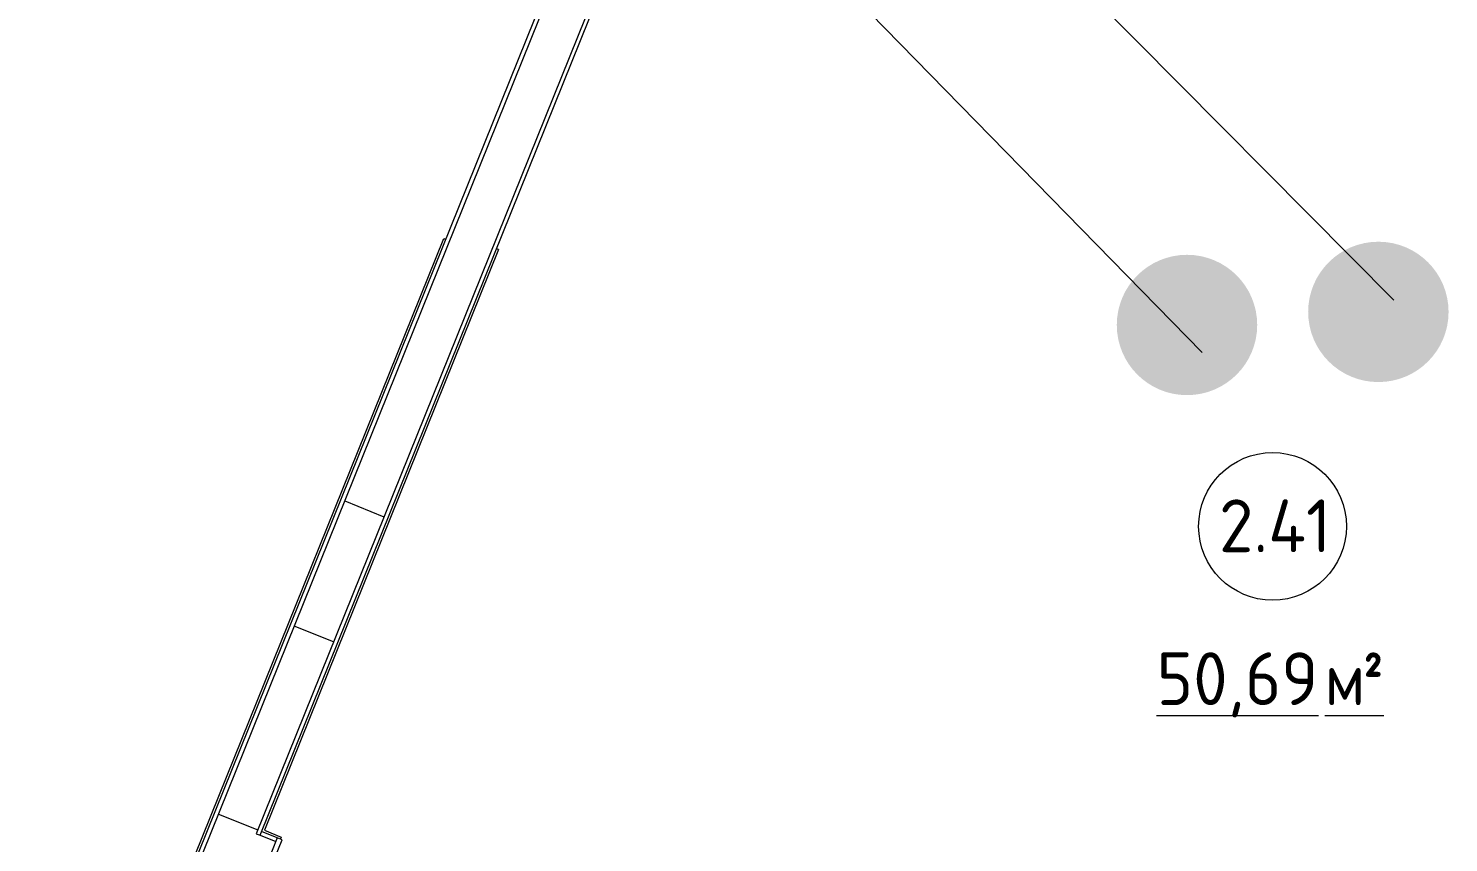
# Model space of a CAD drawing. Header units: millimetres. Extents: x -584918 to 2941280, y 3000189 to 4229862.
# Drawn here: x -428734 to -422007, y 3863941 to 3867799 of the extents above; entities that cross this region are included whole.
import ezdxf

# ---------------------------------------------------------------- set-up
doc = ezdxf.new("R2010")
doc.units = ezdxf.units.MM
for name, color, linetype, lineweight in [('Марки помещений', 7, 'Continuous', 0), ('Обобщенные модели', 7, 'Continuous', 0), ('Перекрытие', 7, 'Continuous', 0), ('Стены внутренние', 7, 'Continuous', 0), ('Стены отделка', 7, 'Continuous', 0), ('экспертиза ДУ', 1, 'Continuous', 0)]:
    doc.layers.add(name, color=color, linetype=linetype, lineweight=lineweight)
doc.styles.add('GOST Common_2', font='', dxfattribs={"height": 500})
doc.styles.add('GOST Common_3', font='', dxfattribs={"width": 0.9, "height": 500})
doc.styles.get('GOST Common_2').set_extended_font_data('GOST Common')
doc.styles.get('GOST Common_3').set_extended_font_data('GOST Common')

# ---------------------------------------------------------------- blocks, each defined once
blk = doc.blocks.new('ASVP_ОТКОС_Оштукатуривание дверного откоса - Оштукатуривание дверного откоса-V71-АР Этаж 02')
at = {"layer": 'Обобщенные модели'}
for p, q in [((-750, 130), (-750, 0)), ((-725, 0), (-725, 130)), ((725, 130), (725, 0)), ((750, 0), (750, 130)), ((-750, 0), (-725, 0)), ((725, 0), (750, 0))]:
    blk.add_line(p, q, dxfattribs=at)
blk = doc.blocks.new('ASVP_Марка_Помещение_ДваЗначения - Номер Площадь-685795-АР Этаж 02')
at = {"layer": 'Марки помещений'}
blk.add_circle((0, 0), 3.5, dxfattribs=at)

msp = doc.modelspace()

# ---------------------------------------------------------------- hatches: boundary and pattern name
at = {"layer": 'экспертиза ДУ', "lineweight": 0}
h = msp.add_hatch(color=30, dxfattribs=at)
edge = h.paths.add_edge_path()
edge.add_arc((-422339.396, 3866455.621), 332.544, 0, 360)
h = msp.add_hatch(color=5, dxfattribs=at)
edge = h.paths.add_edge_path()
edge.add_arc((-423245.817, 3866393.663), 332.544, 0, 360)

# ---------------------------------------------------------------- linework, layer by layer
at = {"layer": 'Перекрытие'}
for p, q in [((-427235.017, 3865559.976), (-427049.513, 3865485.221)), ((-427288.73, 3864891.608), (-427474.234, 3864966.364)), ((-427833.059, 3864075.946), (-427647.555, 3864001.19)), ((-427636.48, 3863975.164), (-427562.279, 3863945.262))]:
    msp.add_line(p, q, dxfattribs=at)
at = {"layer": 'Стены внутренние'}
for p, q in [((-429202.741, 3860757.366), (-426766.353, 3866803.219)), ((-426766.353, 3866803.219), (-426757.078, 3866799.481)), ((-426507.238, 3866750.605), (-427615.992, 3863999.252)), ((-426507.238, 3866750.605), (-426516.513, 3866754.343)), ((-427554.803, 3863963.813), (-427629.005, 3863993.715)), ((-427615.992, 3863999.252), (-427535.921, 3863966.985)), ((-427535.921, 3863966.985), (-427539.659, 3863957.71))]:
    msp.add_line(p, q, dxfattribs=at)
at = {"layer": 'Стены отделка'}
for p, q in [((-426102.336, 3868424.21), (-429197.204, 3860744.353)), ((-429186.129, 3860718.327), (-426083.786, 3868416.734)), ((-425898.282, 3868341.979), (-427655.031, 3863982.64)), ((-427636.48, 3863975.164), (-425879.732, 3868334.503)), ((-427655.031, 3863982.64), (-427636.48, 3863975.164))]:
    msp.add_line(p, q, dxfattribs=at)
at = {"layer": 'экспертиза ДУ'}
for points in [[(-423173.974, 3866263.258), (-506250.006, 3951282.029)], [(-506250.006, 3951282.029), (-422266.477, 3866511.558)]]:
    msp.add_lwpolyline(points, dxfattribs=at)

# ---------------------------------------------------------------- block references
at = {"layer": 'Марки помещений', "xscale": 99.99999999999993, "yscale": 99.99999999999993, "zscale": 99.99999999999993}
msp.add_blockref('ASVP_Марка_Помещение_ДваЗначения - Номер Площадь-685795-АР Этаж 02', (-422840.581, 3865439.245), dxfattribs=at)
at = {"layer": 'Обобщенные модели', "rotation": 158.0513009164578}
msp.add_blockref('ASVP_ОТКОС_Оштукатуривание дверного откоса - Оштукатуривание дверного откоса-V71-АР Этаж 02', (-426859.164, 3863683.481), dxfattribs=at)

# ---------------------------------------------------------------- texts
at = {"layer": 'Марки помещений', "char_height": 250, "attachment_point": 1}
for s, insert, width, style in [('2.41', (-423094.388, 3865566.97), 627.72131, 'GOST Common_2'), ('\\L50,69 ', (-423390.024, 3864842.439), 966.83512, 'GOST Common_2'), ('\\L\\fGOST Common|b0|i0|c238|p34|;\\W.9;\\L²', (-422413.712, 3864842.439), 165.94931, 'GOST Common_3'), ('\\L\\fGOST Common|b0|i0|c204|p34|;\\W.9;\\Lм', (-422592.306, 3864842.439), 216.45562, 'GOST Common_2')]:
    msp.add_mtext(s, dxfattribs=dict(at, insert=insert, width=width, style=style))

doc.saveas('drawing.dxf')
